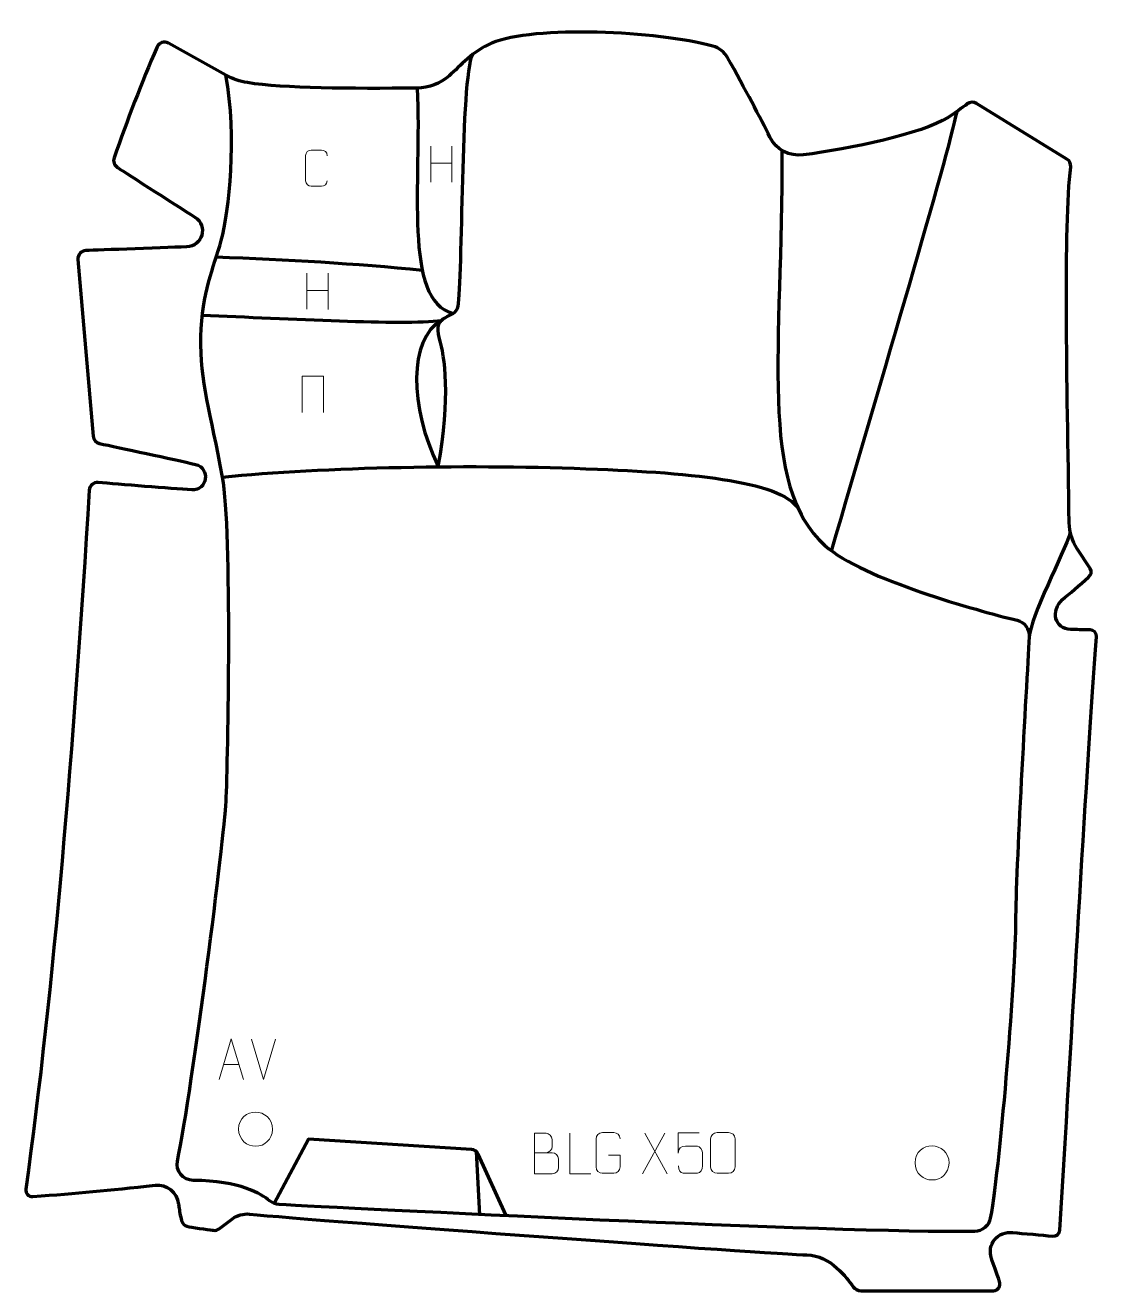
# Model space of a CAD drawing. Header units: millimetres. Extents: x -330 to 330, y -387 to 392.
import ezdxf

# ---------------------------------------------------------------- set-up
doc = ezdxf.new("R2010")
doc.units = ezdxf.units.MM
doc.header["$MEASUREMENT"] = 0
for name, color, linetype in [('layer 1', 7, 'Continuous'), ('layer 2', 7, 'Continuous'), ('layer 3', 7, 'Continuous')]:
    doc.layers.add(name, color=color, linetype=linetype)

msp = doc.modelspace()

# ---------------------------------------------------------------- linework, layer by layer
at = {"layer": 'layer 1', "color": 250, "lineweight": 9}
for points, knots in [([(-143.998, 295.9434), (-144.1232, 293.8624), (-145.6254, 292.5372), (-147.5491, 292.5275), (-147.5491, 292.5275), (-149.6377, 292.5278), (-151.7263, 292.5278), (-153.8146, 292.5275), (-153.8146, 292.5275), (-155.5388, 292.4331), (-157.3052, 294.121), (-157.2952, 295.9278), (-157.2952, 295.9278), (-157.2948, 301.096), (-157.2948, 306.2637), (-157.2952, 311.4311), (-157.2952, 311.4311), (-157.2914, 313.3462), (-155.7269, 314.8861), (-153.799, 314.874), (-153.799, 314.874), (-151.716, 314.874), (-149.6325, 314.874), (-147.5491, 314.874), (-147.5491, 314.874), (-145.8056, 314.9058), (-144.0219, 313.5699), (-143.998, 311.3865)], [0, 0, 0, 0, 0.125, 0.125, 0.125, 0.125, 0.25, 0.25, 0.25, 0.25, 0.375, 0.375, 0.375, 0.375, 0.5, 0.5, 0.5, 0.5, 0.625, 0.625, 0.625, 0.625, 0.75, 0.75, 0.75, 0.75, 1, 1, 1, 1]), ([(-159.3225, 153.1767), (-159.3225, 153.1767), (-159.3225, 175.527), (-159.3225, 175.527), (-159.3225, 175.527), (-159.3225, 175.527), (-146.2042, 175.527), (-146.2042, 175.527), (-146.2042, 175.527), (-146.2042, 175.527), (-146.2042, 153.1767), (-146.2042, 153.1767)], [0, 0, 0, 0, 0.25, 0.25, 0.25, 0.25, 0.5, 0.5, 0.5, 0.5, 1, 1, 1, 1]), ([(-210.5484, -257.47), (-210.5484, -257.47), (-203.1774, -232.5165), (-203.1774, -232.5165), (-203.1774, -232.5165), (-203.1774, -232.5165), (-195.6075, -257.47), (-195.6075, -257.47)], [0, 0, 0, 0, 0.33333333, 0.33333333, 0.33333333, 0.33333333, 1, 1, 1, 1]), ([(-198.6238, -287.9496), (-198.5531, -281.3092), (-193.2791, -277.4632), (-188.1238, -277.5602), (-188.1238, -277.5602), (-182.9685, -277.4632), (-177.6945, -281.5266), (-177.6238, -288.167), (-177.6238, -288.167), (-177.994, -294.4963), (-182.4359, -298.527), (-188.1238, -298.5564), (-188.1238, -298.5564), (-193.2791, -298.6534), (-198.5531, -294.59), (-198.6238, -287.9496)], [0, 0, 0, 0, 0.2, 0.2, 0.2, 0.2, 0.4, 0.4, 0.4, 0.4, 0.6, 0.6, 0.6, 0.6, 1, 1, 1, 1]), ([(-16.4197, -302.5843), (-12.7811, -302.5839), (-9.194, -302.5839), (-5.5546, -302.5843), (-5.5546, -302.5843), (-3.5792, -302.6016), (-1.6556, -304.3377), (-1.6556, -306.3873), (-1.6556, -306.3873), (-1.656, -307.5159), (-1.656, -310.5653), (-1.6556, -311.6942), (-1.6556, -311.6942), (-1.638, -313.5521), (-3.1801, -315.566), (-5.5016, -315.5491), (-5.5016, -315.5491), (-9.1414, -315.5487), (-12.7808, -315.5487), (-16.4197, -315.5491), (-16.4197, -315.5491), (-16.4197, -307.2308), (-16.4197, -298.913), (-16.4197, -290.5955), (-16.4197, -290.5955), (-14.046, -290.5955), (-11.6719, -290.5955), (-9.2977, -290.5955), (-9.2977, -290.5955), (-7.6169, -290.5779), (-5.5201, -292.4884), (-5.5024, -294.4508), (-5.5024, -294.4508), (-5.5028, -296.5169), (-5.5028, -296.6629), (-5.5024, -298.7294), (-5.5024, -298.7294), (-5.4851, -300.7955), (-7.3396, -302.6016), (-9.3496, -302.5843)], [0, 0, 0, 0, 0.09090909, 0.09090909, 0.09090909, 0.09090909, 0.18181818, 0.18181818, 0.18181818, 0.18181818, 0.27272727, 0.27272727, 0.27272727, 0.27272727, 0.36363636, 0.36363636, 0.36363636, 0.36363636, 0.45454545, 0.45454545, 0.45454545, 0.45454545, 0.54545455, 0.54545455, 0.54545455, 0.54545455, 0.63636364, 0.63636364, 0.63636364, 0.63636364, 0.72727273, 0.72727273, 0.72727273, 0.72727273, 0.81818182, 0.81818182, 0.81818182, 0.81818182, 1, 1, 1, 1]), ([(18.2895, -315.5565), (18.2895, -315.5565), (5.3404, -315.5565), (5.3404, -315.5565), (5.3404, -315.5565), (5.3404, -315.5565), (5.3404, -290.6029), (5.3404, -290.6029)], [0, 0, 0, 0, 0.33333333, 0.33333333, 0.33333333, 0.33333333, 1, 1, 1, 1]), ([(29.158, -304.1376), (29.158, -304.1376), (36.3261, -304.1376), (36.3261, -304.1376), (36.3261, -304.1376), (36.3261, -304.1376), (36.3261, -311.3057), (36.3261, -311.3057), (36.3261, -311.3057), (36.1864, -313.6291), (34.5092, -315.1087), (32.3614, -315.1195), (32.3614, -315.1195), (30.0296, -315.1191), (27.6976, -315.1191), (25.3661, -315.1195), (25.3661, -315.1195), (23.4412, -315.2249), (21.469, -313.3404), (21.4802, -311.3231), (21.4802, -311.3231), (21.4806, -305.553), (21.4806, -299.7833), (21.4802, -294.014), (21.4802, -294.014), (21.4844, -291.8759), (23.2312, -290.1567), (25.3835, -290.1701), (25.3835, -290.1701), (27.7092, -290.1701), (30.0353, -290.1701), (32.3614, -290.1701), (32.3614, -290.1701), (34.3081, -290.1347), (36.2995, -291.6262), (36.3261, -294.0639)], [0, 0, 0, 0, 0.1, 0.1, 0.1, 0.1, 0.2, 0.2, 0.2, 0.2, 0.3, 0.3, 0.3, 0.3, 0.4, 0.4, 0.4, 0.4, 0.5, 0.5, 0.5, 0.5, 0.6, 0.6, 0.6, 0.6, 0.7, 0.7, 0.7, 0.7, 0.8, 0.8, 0.8, 0.8, 1, 1, 1, 1]), ([(84.9724, -290.1992), (84.9724, -290.1992), (72.1207, -290.1992), (72.1207, -290.1992), (72.1207, -290.1992), (72.121, -294.4298), (72.121, -298.6607), (72.1207, -302.8919), (72.1207, -302.8919), (72.1204, -299.5818), (73.7514, -298.51), (76.5634, -298.4495), (76.5634, -298.4495), (79.003, -298.4492), (81.4425, -298.4492), (83.8817, -298.4495), (83.8817, -298.4495), (85.5315, -298.4427), (87.0064, -300.8232), (87.0349, -302.8919), (87.0349, -302.8919), (87.0346, -305.4792), (87.0346, -308.0668), (87.0349, -310.6545), (87.0349, -310.6545), (87.0811, -312.6139), (85.5817, -315.0502), (83.9558, -315.1087), (83.9558, -315.1087), (81.9993, -315.1084), (77.1043, -315.1084), (75.1473, -315.1087), (75.1473, -315.1087), (73.3018, -315.1175), (72.1947, -313.1527), (72.1739, -310.6016)], [0, 0, 0, 0, 0.1, 0.1, 0.1, 0.1, 0.2, 0.2, 0.2, 0.2, 0.3, 0.3, 0.3, 0.3, 0.4, 0.4, 0.4, 0.4, 0.5, 0.5, 0.5, 0.5, 0.6, 0.6, 0.6, 0.6, 0.7, 0.7, 0.7, 0.7, 0.8, 0.8, 0.8, 0.8, 1, 1, 1, 1]), ([(95.9976, -290.1547), (98.3637, -290.1547), (100.7302, -290.1547), (103.0967, -290.1547), (103.0967, -290.1547), (105.0772, -290.1191), (107.1032, -291.6134), (107.1303, -294.0555), (107.1303, -294.0555), (107.1299, -299.8129), (107.1299, -305.5707), (107.1303, -311.3289), (107.1303, -311.3289), (106.9882, -313.6565), (105.2818, -315.1388), (103.0967, -315.1496), (103.0967, -315.1496), (100.7243, -315.1492), (98.3519, -315.1492), (95.9799, -315.1496), (95.9799, -315.1496), (94.0214, -315.2552), (92.015, -313.3673), (92.0264, -311.3463), (92.0264, -311.3463), (92.0268, -305.5657), (92.0268, -299.7854), (92.0264, -294.0056), (92.0264, -294.0056), (92.0307, -291.8636), (93.8078, -290.1411), (95.9976, -290.1547)], [0, 0, 0, 0, 0.11111111, 0.11111111, 0.11111111, 0.11111111, 0.22222222, 0.22222222, 0.22222222, 0.22222222, 0.33333333, 0.33333333, 0.33333333, 0.33333333, 0.44444444, 0.44444444, 0.44444444, 0.44444444, 0.55555556, 0.55555556, 0.55555556, 0.55555556, 0.66666667, 0.66666667, 0.66666667, 0.66666667, 0.77777778, 0.77777778, 0.77777778, 0.77777778, 1, 1, 1, 1]), ([(217.849, -308.7318), (217.9197, -302.0914), (223.1937, -298.2454), (228.349, -298.3424), (228.349, -298.3424), (233.5043, -298.2454), (238.7783, -302.3088), (238.849, -308.9492), (238.849, -308.9492), (238.4788, -315.2785), (234.0369, -319.3092), (228.349, -319.3386), (228.349, -319.3386), (223.1937, -319.4356), (217.9197, -315.3722), (217.849, -308.7318)], [0, 0, 0, 0, 0.2, 0.2, 0.2, 0.2, 0.4, 0.4, 0.4, 0.4, 0.6, 0.6, 0.6, 0.6, 1, 1, 1, 1])]:
    msp.add_open_spline(points, degree=3, knots=knots, dxfattribs=at)
for points in [[(-80.2989, 317.3438), (-80.2989, 317.3438), (-80.2989, 295.1511), (-80.2989, 295.1511)], [(-67.1832, 317.3438), (-67.1832, 317.3438), (-67.1832, 294.9935), (-67.1832, 294.9935)], [(-80.2814, 306.7014), (-80.2814, 306.7014), (-67.1832, 306.7014), (-67.1832, 306.7014)], [(-156.4989, 239.027), (-156.4989, 239.027), (-156.4989, 216.8343), (-156.4989, 216.8343)], [(-143.3832, 239.027), (-143.3832, 239.027), (-143.3832, 216.6767), (-143.3832, 216.6767)], [(-156.4814, 228.3846), (-156.4814, 228.3846), (-143.3832, 228.3846), (-143.3832, 228.3846)], [(-183.1889, -257.4773), (-183.1889, -257.4773), (-190.5107, -232.5237), (-190.5107, -232.5237)], [(-175.867, -232.5237), (-175.867, -232.5237), (-183.1888, -257.4773), (-183.1888, -257.4773)], [(-207.8258, -248.2206), (-207.8258, -248.2206), (-198.3301, -248.2206), (-198.3301, -248.2206)], [(63.7441, -290.5984), (63.7441, -290.5984), (50.0035, -315.4942), (50.0035, -315.4942)], [(51.4581, -290.5984), (51.4581, -290.5984), (65.1987, -315.5519), (65.1987, -315.5519)]]:
    msp.add_open_spline(points, degree=3, dxfattribs=at)
at = {"layer": 'layer 2', "color": 12, "lineweight": 200}
msp.add_open_spline([(-234.1597, -342.2314), (-234.9461, -338.9699), (-235.1853, -336.3008), (-235.5123, -334.345), (-235.5123, -334.345), (-236.8056, -326.6142), (-242.6024, -321.8285), (-249.7546, -322.5841), (-249.7546, -322.5841), (-279.7697, -325.7556), (-297.0575, -327.4888), (-325.2459, -329.4883), (-325.2459, -329.4883), (-327.7806, -329.6682), (-329.8443, -327.4838), (-329.4986, -324.9791), (-329.4986, -324.9791), (-312.4051, -201.1266), (-300.2893, -53.3035), (-290.4422, 105.4482), (-290.4422, 105.4482), (-290.2697, 108.2292), (-287.8366, 110.3303), (-285.0455, 110.1031), (-285.0455, 110.1031), (-272.2312, 109.0596), (-240.213, 106.3598), (-227.3148, 105.6024), (-227.3148, 105.6024), (-217.7351, 105.0401), (-215.6474, 119.0753), (-224.9882, 121.2636), (-224.9882, 121.2636), (-238.3102, 124.3843), (-272.5451, 131.7725), (-284.088, 134.1492), (-284.088, 134.1492), (-286.2537, 134.5947), (-287.8677, 136.4034), (-288.0568, 138.5959), (-288.0568, 138.5959), (-288.0568, 138.5959), (-297.4417, 247.5376), (-297.4417, 247.5376), (-297.4417, 247.5376), (-297.6887, 250.4043), (-295.4475, 252.8811), (-292.5564, 252.9365), (-292.5564, 252.9365), (-292.5564, 252.9365), (-246.1058, 254.7477), (-230.6168, 255.1759), (-230.6168, 255.1759), (-220.6822, 255.4511), (-217.1117, 268.2439), (-225.4959, 273.5532), (-225.4959, 273.5532), (-237.4529, 281.1252), (-273.1226, 304.1535), (-273.1226, 304.1535), (-273.1226, 304.1535), (-275.0908, 305.3818), (-275.954, 307.7991), (-275.197, 309.9845), (-275.197, 309.9845), (-267.13, 333.276), (-258.3539, 356.1071), (-248.7185, 378.3804), (-248.7185, 378.3804), (-247.5424, 381.0992), (-244.259, 382.2063), (-241.6672, 380.7539), (-241.6672, 380.7539), (-241.6672, 380.7539), (-206.3584, 360.9669), (-206.3584, 360.9669), (-206.3584, 360.9669), (-202.263, 358.6718), (-197.7961, 357.097), (-193.1546, 356.3618), (-193.1546, 356.3618), (-170.3951, 352.7571), (-129.7654, 352.568), (-88.5948, 352.998), (-88.5948, 352.998), (-81.3346, 353.0739), (-74.3595, 355.7783), (-68.9317, 360.5764), (-68.9317, 360.5764), (-61.971, 366.7288), (-54.2473, 375.816), (-42.8032, 380.6858), (-42.8032, 380.6858), (-16.9975, 391.6671), (59.4491, 388.147), (93.4431, 378.821), (93.4431, 378.821), (97.2824, 377.768), (100.5273, 375.21), (102.4778, 371.7552), (102.4778, 371.7552), (113.2897, 352.6015), (122.6856, 334.5396), (128.5572, 322.7547), (128.5572, 322.7547), (132.3446, 315.1538), (140.5569, 310.7681), (149.0123, 311.8631), (149.0123, 311.8631), (177.8505, 315.5972), (222.1477, 324.8862), (238.1787, 334.8956), (238.1787, 334.8956), (242.4311, 337.5509), (247.1382, 341.0621), (250.0154, 343.2776), (250.0154, 343.2776), (251.6647, 344.5476), (253.9309, 344.6654), (255.7047, 343.5739), (255.7047, 343.5739), (255.7047, 343.5739), (311.355, 309.3284), (311.355, 309.3284), (311.355, 309.3284), (313.0057, 308.3127), (313.9155, 306.4412), (313.6911, 304.5228), (313.6911, 304.5228), (309.3551, 267.5115), (311.4227, 173.1653), (312.7654, 85.3088), (312.7654, 85.3088), (312.8526, 79.6326), (314.5635, 74.1014), (317.6994, 69.3591), (317.6994, 69.3591), (317.6994, 69.3591), (325.7078, 57.2471), (325.7078, 57.2471), (325.7078, 57.2471), (326.8952, 55.4511), (326.2613, 53.2558), (324.6674, 51.8045), (324.6674, 51.8045), (319.271, 46.891), (312.8187, 41.6642), (308.664, 38.0525), (308.664, 38.0525), (301.1121, 31.4884), (303.7445, 19.7521), (313.7708, 19.622), (313.7708, 19.622), (317.0799, 19.5789), (320.7555, 19.4713), (325.5949, 19.4029), (325.5949, 19.4029), (327.8943, 19.3704), (329.6906, 17.4217), (329.5259, 15.1396), (329.5259, 15.1396), (323.4691, -68.7552), (315.6307, -206.5954), (307.0843, -350.1879), (307.0843, -350.1879), (306.9442, -352.5445), (304.8032, -354.1253), (302.4435, -353.8815), (302.4435, -353.8815), (296.2314, -353.2402), (284.4335, -352.3222), (278.0623, -351.6474), (278.0623, -351.6474), (268.8259, -350.6688), (261.8846, -359.0232), (264.9337, -367.7534), (264.9337, -367.7534), (266.2556, -371.538), (268.0226, -376.152), (269.8923, -381.9224), (269.8923, -381.9224), (270.7782, -384.6561), (269.1152, -387.4998), (266.2287, -387.4998), (266.2287, -387.4998), (266.2287, -387.4998), (184.6087, -387.4998), (184.6087, -387.4998), (184.6087, -387.4998), (182.6807, -387.4998), (180.8706, -386.5815), (179.7446, -385.0251), (179.7446, -385.0251), (175.9451, -379.7729), (166.0169, -365.7793), (151.2327, -365.4978), (151.2327, -365.4978), (132.8167, -365.1475), (-148.349, -344.5484), (-191.8574, -340.3288), (-191.8574, -340.3288), (-195.6001, -339.9662), (-199.342, -341.0192), (-202.3427, -343.2738), (-202.3427, -343.2738), (-202.3427, -343.2738), (-210.4643, -349.3758), (-210.4643, -349.3758), (-210.4643, -349.3758), (-211.5336, -350.1791), (-212.8826, -350.522), (-214.208, -350.3269), (-214.208, -350.3269), (-214.208, -350.3269), (-225.1463, -348.8093), (-229.0713, -348.1422), (-229.0713, -348.1422), (-232.8876, -347.4934), (-233.5036, -344.9534), (-234.1597, -342.2314)], degree=3, knots=[0, 0, 0, 0, 0.01785714, 0.01785714, 0.01785714, 0.01785714, 0.03571429, 0.03571429, 0.03571429, 0.03571429, 0.05357143, 0.05357143, 0.05357143, 0.05357143, 0.07142857, 0.07142857, 0.07142857, 0.07142857, 0.08928571, 0.08928571, 0.08928571, 0.08928571, 0.10714286, 0.10714286, 0.10714286, 0.10714286, 0.125, 0.125, 0.125, 0.125, 0.14285714, 0.14285714, 0.14285714, 0.14285714, 0.16071429, 0.16071429, 0.16071429, 0.16071429, 0.17857143, 0.17857143, 0.17857143, 0.17857143, 0.19642857, 0.19642857, 0.19642857, 0.19642857, 0.21428571, 0.21428571, 0.21428571, 0.21428571, 0.23214286, 0.23214286, 0.23214286, 0.23214286, 0.25, 0.25, 0.25, 0.25, 0.26785714, 0.26785714, 0.26785714, 0.26785714, 0.28571429, 0.28571429, 0.28571429, 0.28571429, 0.30357143, 0.30357143, 0.30357143, 0.30357143, 0.32142857, 0.32142857, 0.32142857, 0.32142857, 0.33928571, 0.33928571, 0.33928571, 0.33928571, 0.35714286, 0.35714286, 0.35714286, 0.35714286, 0.375, 0.375, 0.375, 0.375, 0.39285714, 0.39285714, 0.39285714, 0.39285714, 0.41071429, 0.41071429, 0.41071429, 0.41071429, 0.42857143, 0.42857143, 0.42857143, 0.42857143, 0.44642857, 0.44642857, 0.44642857, 0.44642857, 0.46428571, 0.46428571, 0.46428571, 0.46428571, 0.48214286, 0.48214286, 0.48214286, 0.48214286, 0.5, 0.5, 0.5, 0.5, 0.51785714, 0.51785714, 0.51785714, 0.51785714, 0.53571429, 0.53571429, 0.53571429, 0.53571429, 0.55357143, 0.55357143, 0.55357143, 0.55357143, 0.57142857, 0.57142857, 0.57142857, 0.57142857, 0.58928571, 0.58928571, 0.58928571, 0.58928571, 0.60714286, 0.60714286, 0.60714286, 0.60714286, 0.625, 0.625, 0.625, 0.625, 0.64285714, 0.64285714, 0.64285714, 0.64285714, 0.66071429, 0.66071429, 0.66071429, 0.66071429, 0.67857143, 0.67857143, 0.67857143, 0.67857143, 0.69642857, 0.69642857, 0.69642857, 0.69642857, 0.71428571, 0.71428571, 0.71428571, 0.71428571, 0.73214286, 0.73214286, 0.73214286, 0.73214286, 0.75, 0.75, 0.75, 0.75, 0.76785714, 0.76785714, 0.76785714, 0.76785714, 0.78571429, 0.78571429, 0.78571429, 0.78571429, 0.80357143, 0.80357143, 0.80357143, 0.80357143, 0.82142857, 0.82142857, 0.82142857, 0.82142857, 0.83928571, 0.83928571, 0.83928571, 0.83928571, 0.85714286, 0.85714286, 0.85714286, 0.85714286, 0.875, 0.875, 0.875, 0.875, 0.89285714, 0.89285714, 0.89285714, 0.89285714, 0.91071429, 0.91071429, 0.91071429, 0.91071429, 0.92857143, 0.92857143, 0.92857143, 0.92857143, 0.94642857, 0.94642857, 0.94642857, 0.94642857, 0.96428571, 0.96428571, 0.96428571, 0.96428571, 1, 1, 1, 1], dxfattribs=at)
at = {"layer": 'layer 3', "color": 142, "lineweight": 200}
for points, knots in [([(-75.7078, 119.9111), (-67.6577, 162.7006), (-71.8942, 188.3306), (-74.781, 198.5266), (-74.781, 198.5266), (-79.4828, 215.1354), (-65.0722, 210.0233), (-63.4258, 218.7446), (-63.4258, 218.7446), (-60.4455, 234.53), (-61.8281, 359.0818), (-54.4356, 373.6705)], [0, 0, 0, 0, 0.25, 0.25, 0.25, 0.25, 0.5, 0.5, 0.5, 0.5, 1, 1, 1, 1]), ([(135.9632, 314.6657), (136.2126, 192.244), (120.9931, 108.278), (162.418, 71.3545), (162.418, 71.3545), (186.0203, 50.3169), (256.7134, 31.299), (280.6536, 25.3053), (280.6536, 25.3053), (285.3089, 24.1397), (288.4722, 19.8479), (288.1921, 15.0797), (288.1921, 15.0797), (286.3245, -16.7257), (279.7477, -130.7759), (279.7477, -159.7573), (279.7477, -159.7573), (279.7477, -190.6818), (270.7617, -306.2246), (264.2163, -342.8045), (264.2163, -342.8045), (263.3781, -347.4894), (259.3261, -350.923), (254.5452, -351.0059), (254.5452, -351.0059), (172.7004, -352.423), (-135.9702, -336.4027), (-173.5129, -334.468), (-173.5129, -334.468), (-175.7138, -334.3548), (-177.8076, -333.5166), (-179.4882, -332.0981), (-179.4882, -332.0981), (-184.3555, -327.9889), (-197.6922, -319.7808), (-226.4764, -319.6044), (-226.4764, -319.6044), (-232.7763, -319.5656), (-237.4648, -313.7938), (-236.1941, -307.6545), (-236.1941, -307.6545), (-226.705, -261.8202), (-207.2864, -108.002), (-206.2464, -86.2755), (-206.2464, -86.2755), (-205.0554, -61.3866), (-202.3972, 80.2586), (-208.4379, 113.4289), (-208.4379, 113.4289), (-215.776, 153.7253), (-222.3271, 172.0958), (-221.7316, 199.9476), (-221.7316, 199.9476), (-221.1361, 227.7994), (-213.9892, 241.429), (-209.2245, 259.2069), (-209.2245, 259.2069), (-204.4599, 276.9848), (-199.3231, 322.8744), (-206.3582, 360.967)], [0, 0, 0, 0, 0.0625, 0.0625, 0.0625, 0.0625, 0.125, 0.125, 0.125, 0.125, 0.1875, 0.1875, 0.1875, 0.1875, 0.25, 0.25, 0.25, 0.25, 0.3125, 0.3125, 0.3125, 0.3125, 0.375, 0.375, 0.375, 0.375, 0.4375, 0.4375, 0.4375, 0.4375, 0.5, 0.5, 0.5, 0.5, 0.5625, 0.5625, 0.5625, 0.5625, 0.625, 0.625, 0.625, 0.625, 0.6875, 0.6875, 0.6875, 0.6875, 0.75, 0.75, 0.75, 0.75, 0.8125, 0.8125, 0.8125, 0.8125, 0.875, 0.875, 0.875, 0.875, 1, 1, 1, 1]), ([(-208.4378, 113.4288), (-146.9655, 119.7905), (-53.3948, 121.5321), (22.4719, 118.3772), (22.4719, 118.3772), (89.1895, 115.6026), (142.2156, 109.7173), (147.678, 90.5025)], [0, 0, 0, 0, 0.33333333, 0.33333333, 0.33333333, 0.33333333, 1, 1, 1, 1]), ([(-33.9377, -340.7918), (-33.9377, -340.7918), (-51.0238, -303.4912), (-51.0238, -303.4912), (-51.0238, -303.4912), (-51.7883, -301.8222), (-53.4139, -300.7071), (-55.2539, -300.59), (-55.2539, -300.59), (-55.2539, -300.59), (-155.434, -294.2003), (-155.434, -294.2003), (-155.434, -294.2003), (-155.434, -294.2003), (-176.6946, -333.7729), (-176.6946, -333.7729)], [0, 0, 0, 0, 0.2, 0.2, 0.2, 0.2, 0.4, 0.4, 0.4, 0.4, 0.6, 0.6, 0.6, 0.6, 1, 1, 1, 1])]:
    msp.add_open_spline(points, degree=3, knots=knots, dxfattribs=at)
for points in [[(-88.5948, 352.998), (-85.7338, 294.6616), (-97.6866, 221.9824), (-66.494, 214.2844)], [(243.5325, 338.4821), (237.603, 309.6947), (196.9648, 173.3923), (166.2735, 67.9019)], [(-212.2584, 249.0163), (-168.6445, 247.5826), (-126.3683, 244.9223), (-85.5057, 240.9666)], [(-220.8932, 213.1051), (-167.4904, 211.1648), (-98.2846, 206.8518), (-73.6508, 209.9601)], [(-73.6508, 209.9602), (-94.101, 198.3284), (-93.4036, 157.0993), (-75.7079, 119.9112)], [(313.4653, 79.357), (309.3102, 66.8119), (288.8855, 26.9748), (288.1919, 15.0795)], [(-52.2108, -301.8728), (-52.2108, -301.8728), (-50.2536, -340.7916), (-50.2536, -340.7916)]]:
    msp.add_open_spline(points, degree=3, dxfattribs=at)

doc.saveas('drawing.dxf')
